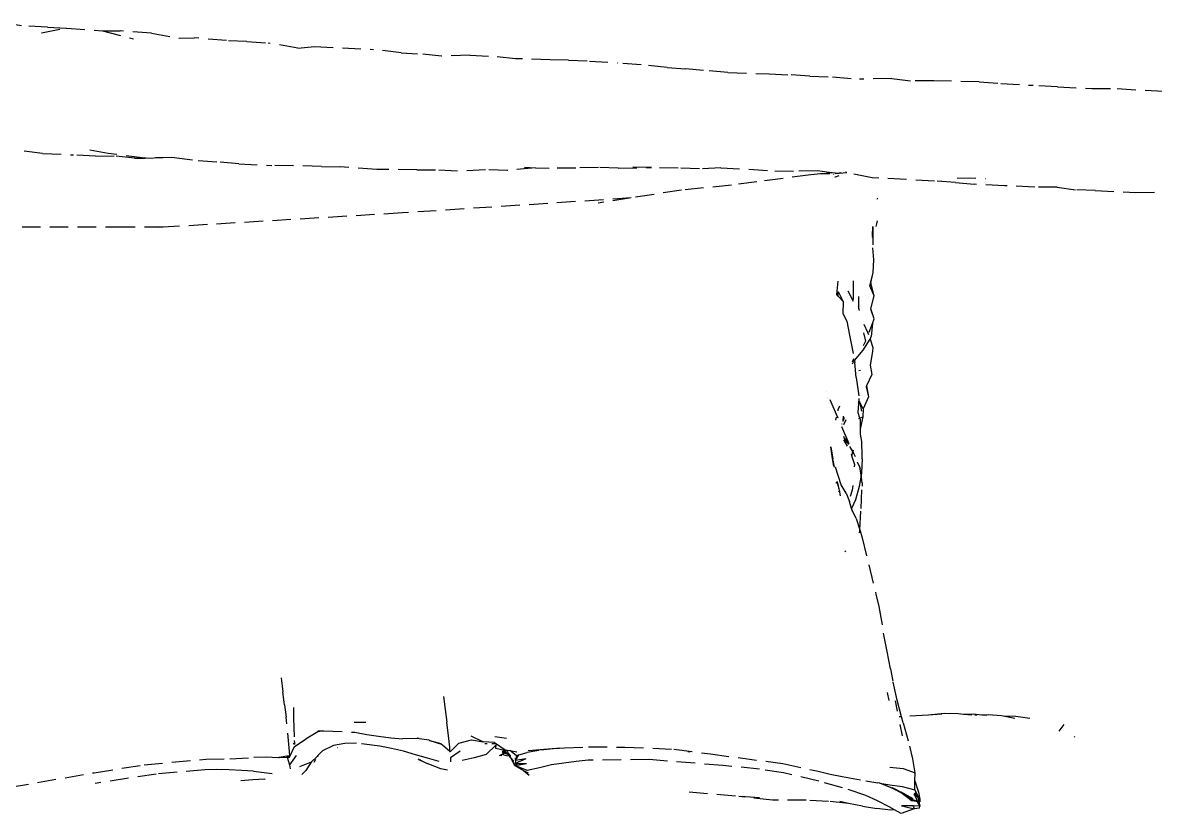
# Model space of a CAD drawing. Header units: millimetres. Extents: x 0 to 460473, y -68369 to 85219.
# Drawn here: x 230479.2 to 230859.5, y -39040.8 to -38775.4 of the extents above; entities that cross this region are included whole.
import ezdxf

# ---------------------------------------------------------------- set-up
doc = ezdxf.new("R2010")
doc.units = ezdxf.units.MM
doc.header["$LTSCALE"] = 50
doc.linetypes.add('HIDDEN2', pattern=[0.1875, 0.125, -0.0625])
doc.layers.add('hid', color=8, linetype='HIDDEN2')

msp = doc.modelspace()

# ---------------------------------------------------------------- linework, layer by layer
at = {"layer": 'hid'}
for p, q in [((230472.58333067, -38775.36569827), (230479.2346157, -38776.35754745)), ((230487.49453828, -38776.92612766), (230479.2346157, -38776.35754745)), ((230485.49742789, -38778.73285293), (230493.83534502, -38777.17775606)), ((230487.49453828, -38776.92612766), (230493.83534502, -38777.17775606)), ((230493.83534502, -38777.17775606), (230506.01299372, -38778.07895236)), ((230506.01299372, -38778.07895236), (230511.92183066, -38778.07195343)), ((230506.01299372, -38778.07895236), (230516.35852051, -38780.80120509)), ((230522.39559848, -38778.94915338), (230511.92183066, -38778.07195343)), ((230522.39559848, -38778.94915338), (230531.72194651, -38780.5339124)), ((230531.72194651, -38780.5339124), (230536.7315963, -38780.48558642)), ((230547.66283214, -38781.38878241), (230536.7315963, -38780.48558642)), ((230554.48210543, -38781.72739759), (230547.66283214, -38781.38878241)), ((230554.48210543, -38781.72739759), (230561.57660948, -38782.21165729)), ((230571.5081652, -38783.93372877), (230561.57660948, -38782.21165729)), ((230571.5081652, -38783.93372877), (230577.15077075, -38783.36148245)), ((230577.15077075, -38783.36148245), (230597.00638272, -38784.33500109)), ((230606.21423903, -38785.45316439), (230597.00638272, -38784.33500109)), ((230606.21423903, -38785.45316439), (230611.76685087, -38785.78111453)), ((230619.77029138, -38786.64764943), (230611.76685087, -38785.78111453)), ((230629.32537342, -38786.31070067), (230619.77029138, -38786.64764943)), ((230629.32537342, -38786.31070067), (230637.57104699, -38786.76463164)), ((230644.70229847, -38787.49618707), (230637.57104699, -38786.76463164)), ((230656.32498597, -38787.83980149), (230644.70229847, -38787.49618707)), ((230662.44755797, -38787.9434524), (230656.32498597, -38787.83980149)), ((230662.44755797, -38787.9434524), (230669.47606663, -38788.23940739)), ((230669.47606663, -38788.23940739), (230678.93515538, -38788.90930553)), ((230686.91009788, -38789.56453923), (230678.93515538, -38788.90930553)), ((230695.58849121, -38790.40607793), (230686.91009788, -38789.56453923)), ((230695.58849121, -38790.40607793), (230701.73656142, -38790.82001499)), ((230707.74814117, -38791.42825584), (230701.73656142, -38790.82001499)), ((230715.94881789, -38792.04349562), (230707.74814117, -38791.42825584)), ((230715.94881789, -38792.04349562), (230729.8730945, -38792.54508602)), ((230729.8730945, -38792.54508602), (230737.14908586, -38792.88436776)), ((230743.46064464, -38793.28797306), (230737.14908586, -38792.88436776)), ((230743.46064464, -38793.28797306), (230751.16110633, -38793.58959386)), ((230751.16110633, -38793.58959386), (230760.17247638, -38794.3248154)), ((230771.0482161, -38794.14384291), (230760.17247638, -38794.3248154)), ((230771.0482161, -38794.14384291), (230777.81499306, -38794.95038694)), ((230785.17310368, -38794.86806612), (230777.81499306, -38794.95038694)), ((230800.41091346, -38795.25134118), (230785.17310368, -38794.86806612)), ((230800.41091346, -38795.25134118), (230807.61603478, -38795.7505986)), ((230807.61603478, -38795.7505986), (230818.45840183, -38796.39450069)), ((230826.67145269, -38796.92708637), (230818.45840183, -38796.39450069)), ((230826.67145269, -38796.92708637), (230838.21614564, -38797.43034318)), ((230838.21614564, -38797.43034318), (230846.6980527, -38797.5183298)), ((230846.6980527, -38797.5183298), (230866.32699302, -38798.64749144)), ((230485.81465572, -38819.2853533), (230475.90034879, -38817.98021842)), ((230485.81465572, -38819.2853533), (230496.18718061, -38819.75094917)), ((230503.61916107, -38820.1922154), (230496.18718061, -38819.75094917)), ((230507.91336088, -38819.25002534), (230499.2184687, -38817.72059123)), ((230503.61916107, -38820.1922154), (230510.14295501, -38820.0885645)), ((230520.13150675, -38820.82378604), (230507.91336088, -38819.25002534)), ((230516.76424215, -38820.83245138), (230510.14295501, -38820.0885645)), ((230520.13150675, -38820.82378604), (230529.07763136, -38820.56915809)), ((230530.02764798, -38820.68015342), (230520.13150675, -38820.82378604)), ((230529.07763136, -38820.56915809), (230530.02764798, -38820.68015342)), ((230530.02764798, -38820.68015342), (230538.13174842, -38821.62699723)), ((230516.76424215, -38820.83245138), (230520.13150675, -38820.82378604)), ((230538.13174842, -38821.62699723), (230545.03801563, -38822.20190982)), ((230551.71104914, -38822.76915689), (230545.03801563, -38822.20190982)), ((230551.71104914, -38822.76915689), (230562.83952119, -38823.27807951)), ((230579.45760949, -38823.61169545), (230562.83952119, -38823.27807951)), ((230579.45760949, -38823.61169545), (230585.78116743, -38823.75800653)), ((230598.04131037, -38824.6118767), (230585.78116743, -38823.75800653)), ((230651.36660581, -38824.05654163), (230641.99048804, -38824.97748777)), ((230647.68933966, -38823.93198008), (230651.36660581, -38824.05654163)), ((230651.36660581, -38824.05654163), (230655.99350915, -38824.21327064)), ((230664.88113784, -38824.18960757), (230655.99350915, -38824.21327064)), ((230672.54110237, -38824.03396457), (230664.88113784, -38824.18960757)), ((230679.17063892, -38824.25959693), (230672.54110237, -38824.03396457)), ((230679.17063892, -38824.25959693), (230690.31606906, -38823.99313088)), ((230690.31606906, -38823.99313088), (230682.59639944, -38823.82632948)), ((230699.28573275, -38824.18694131), (230690.31606906, -38823.99313088)), ((230706.42073397, -38824.48722898), (230699.28573275, -38824.18694131)), ((230713.65547821, -38824.08362369), (230706.42073397, -38824.48722898)), ((230713.65547821, -38824.08362369), (230731.78921055, -38825.10213548)), ((230611.49012021, -38824.8001814), (230598.04131037, -38824.6118767)), ((230611.49012021, -38824.8001814), (230618.91535114, -38824.8231779)), ((230618.91535114, -38824.8231779), (230627.51125023, -38825.20445326)), ((230634.58925544, -38824.75552152), (230627.51125023, -38825.20445326)), ((230641.99048804, -38824.97748777), (230634.58925544, -38824.75552152)), ((230743.81075179, -38826.4210019), (230725.70355674, -38828.79914029)), ((230731.78921055, -38825.10213548), (230738.92421177, -38825.27977514)), ((230746.05096356, -38825.076806), (230738.92421177, -38825.27977514)), ((230747.03921576, -38826.15137624), (230743.81075179, -38826.4210019)), ((230750.79925829, -38825.77976608), (230746.05096356, -38825.076806)), ((230748.19254346, -38826.12458559), (230747.03921576, -38826.15137624)), ((230750.79925829, -38825.77976608), (230748.19254346, -38826.12458559)), ((230750.23875227, -38826.0770542), (230748.19254346, -38826.12458559)), ((230750.98414722, -38825.77532389), (230750.79925829, -38825.77976608)), ((230752.16603608, -38825.94267434), (230750.98414722, -38825.77532389)), ((230751.50377971, -38826.26892667), (230751.41024869, -38826.28935526)), ((230752.01595554, -38827.22071364), (230751.89502291, -38827.25717957)), ((230753.21982629, -38826.83913485), (230752.01595554, -38827.22071364)), ((230753.30119419, -38825.87634432), (230752.04323681, -38826.15110113)), ((230752.16603608, -38825.94267434), (230753.30119419, -38825.87634432)), ((230753.30119419, -38825.87634432), (230753.36950667, -38825.87235265)), ((230753.36950667, -38825.87235265), (230755.89627532, -38825.72470748)), ((230753.9497294, -38825.73469447), (230753.36950667, -38825.87235265)), ((230753.9497294, -38825.73469447), (230754.11761775, -38825.71511858)), ((230755.89627532, -38825.72470748), (230755.44054003, -38825.56086493)), ((230764.40893023, -38827.41611696), (230755.89627532, -38825.72470748)), ((230785.3459666, -38828.56694197), (230764.40893023, -38827.41611696)), ((230792.96543395, -38827.44111316), (230802.49276793, -38827.65308093)), ((230700.42990504, -38831.56655282), (230683.53138206, -38834.22357668)), ((230717.13954672, -38829.9394669), (230700.42990504, -38831.56655282)), ((230725.70355674, -38828.79914029), (230717.13954672, -38829.9394669)), ((230792.45321976, -38828.9775462), (230785.3459666, -38828.56694197)), ((230792.45321976, -38828.9775462), (230798.82327445, -38829.6174489)), ((230808.84951105, -38830.12670479), (230798.82327445, -38829.6174489)), ((230819.08348313, -38830.58463516), (230808.84951105, -38830.12670479)), ((230826.53946191, -38830.58630157), (230819.08348313, -38830.58463516)), ((230826.53946191, -38830.58630157), (230832.68846956, -38831.45316976)), ((230839.36450286, -38831.75812339), (230832.68846956, -38831.45316976)), ((230839.36450286, -38831.75812339), (230852.99554997, -38832.34170132)), ((230683.53138206, -38834.22357668), (230606.6945122, -38839.26488223)), ((230683.53138206, -38834.22357668), (230672.47054263, -38835.96271768)), ((230766.16431426, -38834.67941282), (230766.3038158, -38834.17504823)), ((230852.99554997, -38832.34170132), (230859.96312539, -38832.26238005)), ((230606.6945122, -38839.26488223), (230526.3482768, -38844.03657856)), ((230765.77800805, -38843.82949179), (230766.04538142, -38842.92749197)), ((230766.04538142, -38842.92749197), (230766.17727289, -38841.89539968)), ((230513.23356046, -38843.99582952), (230479.01292018, -38844.02682481)), ((230526.3482768, -38844.03657856), (230513.23356046, -38843.99582952)), ((230526.3482768, -38844.03657856), (230524.92716592, -38844.12097716)), ((230764.53412593, -38846.99137403), (230764.45587685, -38847.54456183)), ((230764.53412593, -38846.99137403), (230764.70187883, -38843.76236502)), ((230764.70187883, -38843.76236502), (230764.69921064, -38851.0089298)), ((230764.96492066, -38854.99615685), (230764.69921064, -38851.0089298)), ((230764.7394185, -38859.27467293), (230764.96492066, -38854.99615685)), ((230752.51398351, -38866.63705343), (230753.00828658, -38862.11040841)), ((230758.09912237, -38862.04237816), (230758.02194573, -38868.5012053)), ((230763.67388379, -38863.76898954), (230764.7394185, -38859.27467293)), ((230764.01676014, -38862.74497858), (230764.7394185, -38859.27467293)), ((230753.15892076, -38865.78068365), (230752.51398351, -38866.63705343)), ((230753.04097182, -38867.20039525), (230753.15892076, -38865.78068365)), ((230754.77669273, -38869.0558523), (230753.15892076, -38865.78068365)), ((230758.11103916, -38868.92987146), (230756.34622583, -38865.50422568)), ((230764.01676014, -38862.74497858), (230763.67388379, -38863.76898954)), ((230765.10258371, -38867.05598973), (230763.67388379, -38863.76898954)), ((230765.10258371, -38867.05598973), (230764.01676014, -38862.74497858)), ((230753.04097182, -38867.20039525), (230752.51398351, -38866.63705343)), ((230754.77669273, -38869.0558523), (230753.04097182, -38867.20039525)), ((230754.64526427, -38873.02724842), (230754.77669273, -38869.0558523)), ((230759.93492264, -38867.46176136), (230759.95868673, -38867.30258788)), ((230759.96138112, -38871.39984098), (230759.93492264, -38867.46176136)), ((230764.00178466, -38871.42083648), (230765.10258371, -38867.05598973)), ((230755.97553155, -38875.63535184), (230754.64526427, -38873.02724842)), ((230759.7584783, -38870.56845563), (230759.96138112, -38871.39984098)), ((230759.96210654, -38871.5078128), (230759.96138112, -38871.39984098)), ((230759.96210654, -38871.5078128), (230760.11861369, -38872.04409451)), ((230763.97623527, -38871.52214395), (230764.00178466, -38871.42083648)), ((230765.10638787, -38874.83663996), (230763.97623527, -38871.52214395)), ((230765.10638787, -38874.83663996), (230764.00178466, -38871.42083648)), ((230755.97553155, -38875.63535184), (230756.85357928, -38880.33547049)), ((230761.64823131, -38876.63843469), (230762.9183353, -38879.25030216)), ((230763.46764018, -38879.27179889), (230764.54136468, -38876.36583671)), ((230764.54136468, -38876.36583671), (230764.06790496, -38880.7262444)), ((230764.54136468, -38876.36583671), (230765.10638787, -38874.83663996)), ((230756.85357928, -38880.33547049), (230758.48904364, -38888.80047218)), ((230761.54696103, -38879.51455756), (230762.16394919, -38882.25434537)), ((230762.9183353, -38879.25030216), (230763.17938601, -38880.02214618)), ((230763.63524822, -38881.36998593), (230763.72790476, -38881.64394189)), ((230763.72790476, -38881.64394189), (230763.84441055, -38881.45396708)), ((230763.84441055, -38881.45396708), (230764.06790496, -38880.7262444)), ((230758.48904364, -38888.80047218), (230761.44065681, -38885.37353774)), ((230762.16394919, -38882.25434537), (230761.39192548, -38883.91763878)), ((230761.44065681, -38885.37353774), (230763.72790476, -38881.64394189)), ((230763.72790476, -38881.64394189), (230764.67910671, -38884.45634388)), ((230764.67910671, -38884.45634388), (230764.54466663, -38885.72965026)), ((230757.92103238, -38888.93851146), (230757.72594908, -38889.17909452)), ((230757.92103238, -38888.93851146), (230757.73863774, -38889.31406516)), ((230757.79559906, -38889.91996904), (230758.31390129, -38889.00381907)), ((230758.08651351, -38888.59778296), (230757.92103238, -38888.93851146)), ((230758.05963522, -38888.76758194), (230757.92103238, -38888.93851146)), ((230758.23364366, -38888.55298907), (230758.05963522, -38888.76758194)), ((230758.08651351, -38888.59778296), (230758.05963522, -38888.76758194)), ((230758.1415861, -38888.24987144), (230758.08651351, -38888.59778296)), ((230758.20001424, -38888.36408301), (230758.08651351, -38888.59778296)), ((230758.31390129, -38889.00381907), (230758.48904364, -38888.80047218)), ((230758.48904364, -38888.80047218), (230758.62285722, -38889.49307801)), ((230764.54466663, -38885.72965026), (230763.74647984, -38890.35178077)), ((230759.08651566, -38894.48415241), (230758.62285722, -38889.49307801)), ((230760.46782807, -38892.11765063), (230759.96619428, -38892.24304666)), ((230763.74647984, -38890.35178077), (230764.29412041, -38893.54579509)), ((230759.08651566, -38894.48415241), (230760.09588617, -38901.58373953)), ((230764.29412041, -38893.54579509), (230762.55009402, -38897.28694942)), ((230752.84404725, -38907.7323046), (230749.10041016, -38899.0497915)), ((230762.55009402, -38897.28694942), (230762.36818504, -38897.67716689)), ((230762.36818504, -38897.67716689), (230763.2204226, -38901.00382771)), ((230762.55009402, -38897.28694942), (230763.2204226, -38901.00382771)), ((230749.49466321, -38901.14385399), (230749.57819708, -38901.05898263)), ((230749.70467151, -38901.59083329), (230749.65404046, -38901.58877341)), ((230753.46494638, -38904.14280842), (230752.90966901, -38905.39649311)), ((230759.76117291, -38906.36384602), (230760.09588617, -38901.58373953)), ((230760.17395071, -38902.60125148), (230760.87730424, -38905.76027847)), ((230761.39912806, -38905.00338622), (230760.17395071, -38902.60125148)), ((230763.2204226, -38901.00382771), (230761.39912806, -38905.00338622)), ((230752.35571829, -38907.86884954), (230752.13650645, -38908.84722144)), ((230752.79911743, -38907.74486773), (230752.88300452, -38907.94207302)), ((230756.65116626, -38916.80042573), (230752.84404725, -38907.7323046)), ((230752.90966901, -38905.39649311), (230752.85060231, -38905.6601157)), ((230754.66792423, -38908.88013135), (230754.75548002, -38907.51153353)), ((230755.05761993, -38907.87650333), (230754.66792423, -38908.88013135)), ((230760.31892134, -38908.15157539), (230759.76117291, -38906.36384602)), ((230759.96275206, -38908.29351416), (230760.31892134, -38908.15157539)), ((230760.31892134, -38908.15157539), (230761.32082576, -38907.75230156)), ((230760.50343325, -38908.74298425), (230760.31892134, -38908.15157539)), ((230761.32082576, -38907.75230156), (230760.5047902, -38911.33860822)), ((230761.39912806, -38905.00338622), (230761.32082576, -38907.75230156)), ((230754.19692455, -38910.09315085), (230754.14162486, -38910.23557047)), ((230754.44657637, -38911.10259651), (230754.47966873, -38911.03518727)), ((230754.66792423, -38908.88013135), (230754.58847388, -38909.08474897)), ((230754.64341503, -38909.26323848), (230754.66792423, -38908.88013135)), ((230754.86932912, -38910.24144783), (230755.66822837, -38908.61408757)), ((230760.5047902, -38911.33860822), (230760.35131266, -38912.01311011)), ((230760.5047902, -38911.33860822), (230760.50343325, -38908.74298425)), ((230760.50591653, -38913.4930953), (230760.5047902, -38911.33860822)), ((230754.83236158, -38915.3884323), (230756.06226634, -38917.52796604)), ((230755.68652105, -38916.50230439), (230754.86883347, -38914.35556639)), ((230755.31332828, -38914.87253705), (230755.77507344, -38915.8958966)), ((230760.91169362, -38916.02787653), (230760.50591653, -38913.4930953)), ((230751.08715925, -38921.65568745), (230750.5937808, -38917.78077666)), ((230750.5937808, -38917.78077666), (230751.26851731, -38921.77433607)), ((230755.77507344, -38915.8958966), (230756.45535004, -38917.03544434)), ((230756.85720994, -38917.70860956), (230757.86067473, -38919.38953765)), ((230757.55668061, -38920.64022034), (230757.92877374, -38919.49657598)), ((230757.94839409, -38919.43627199), (230758.17727897, -38918.73278439)), ((230757.98009489, -38919.58958124), (230758.29778644, -38920.12175403)), ((230761.11471425, -38920.75949039), (230760.91169362, -38916.02787653)), ((230751.51154005, -38924.24502117), (230751.08715925, -38921.65568745)), ((230751.82550976, -38924.5619122), (230751.08715925, -38921.65568745)), ((230751.48054543, -38922.83547172), (230751.08715925, -38921.65568745)), ((230751.48054543, -38922.83547172), (230751.26851731, -38921.77433607)), ((230754.05503825, -38930.55650068), (230751.48054543, -38922.83547172)), ((230751.82550976, -38924.5619122), (230751.48054543, -38922.83547172)), ((230757.40096043, -38920.10531202), (230757.55668061, -38920.64022034)), ((230757.53643493, -38920.70244632), (230757.55668061, -38920.64022034)), ((230757.53643493, -38920.70244632), (230758.46374293, -38923.75603474)), ((230758.29778644, -38920.12175403), (230758.67495712, -38920.99764547)), ((230759.43730161, -38922.76801377), (230760.19743612, -38924.53324989)), ((230761.11999781, -38921.85515712), (230760.81328739, -38926.52644681)), ((230761.11999781, -38921.85515712), (230761.11471425, -38920.75949039)), ((230758.46374293, -38923.75603474), (230758.43850936, -38924.44573313)), ((230760.70255002, -38927.25703128), (230760.11916024, -38931.10591714)), ((230760.19743612, -38924.53324989), (230760.41947755, -38925.17531893)), ((230760.70255002, -38927.25703128), (230760.41947755, -38925.17531893)), ((230760.81328739, -38926.52644681), (230760.70255002, -38927.25703128)), ((230761.05923691, -38929.88010353), (230760.70255002, -38927.25703128)), ((230752.35193685, -38929.85044138), (230752.21098202, -38929.96197427)), ((230752.72547022, -38929.49691785), (230752.35193685, -38929.85044138)), ((230752.72547022, -38929.49691785), (230752.69761064, -38929.39267759)), ((230752.77001727, -38929.45475715), (230752.72547022, -38929.49691785)), ((230753.36967649, -38931.9072996), (230752.72547022, -38929.49691785)), ((230753.36967649, -38931.9072996), (230752.95019388, -38929.84494221)), ((230755.64686796, -38933.35390865), (230754.05503825, -38930.55650068)), ((230757.90617735, -38930.78851648), (230757.67976891, -38932.33456365)), ((230760.68727458, -38938.51062453), (230761.03976701, -38931.02892885)), ((230761.05923691, -38929.88010353), (230761.03976701, -38931.02892885)), ((230753.452282, -38932.31342391), (230753.12914206, -38932.99479069)), ((230753.452282, -38932.31342391), (230753.36967649, -38931.9072996)), ((230753.8499002, -38934.26828645), (230753.452282, -38932.31342391)), ((230753.60287154, -38932.77982927), (230753.452282, -38932.31342391)), ((230755.64686796, -38933.35390865), (230756.86565221, -38936.14815043)), ((230757.67976891, -38932.33456365), (230757.09301635, -38934.47934772)), ((230760.11916024, -38931.10591714), (230758.85361652, -38935.55724028)), ((230757.47201894, -38938.43917276), (230756.86565221, -38936.14815043)), ((230757.47201894, -38938.43917276), (230757.4240568, -38938.53921901)), ((230758.85361652, -38935.55724028), (230757.47201894, -38938.43917276)), ((230757.55951518, -38938.81474496), (230757.47201894, -38938.43917276)), ((230760.25879055, -38945.61384709), (230760.68727458, -38938.51062453)), ((230757.58489022, -38938.86563186), (230757.55951518, -38938.81474496)), ((230759.08857625, -38941.88111203), (230757.58489022, -38938.86563186)), ((230757.58489022, -38938.86563186), (230757.75088557, -38939.49280852)), ((230759.08857625, -38941.88111203), (230760.25879055, -38945.61384709)), ((230760.20635039, -38946.6088404), (230760.23753831, -38945.96615753)), ((230760.23753831, -38945.96615753), (230760.25879055, -38945.61384709)), ((230760.25879055, -38945.61384709), (230761.10496609, -38948.31296735)), ((230761.10496609, -38948.31296735), (230765.69941418, -38967.20392817)), ((230755.23047723, -38952.72762492), (230755.42775108, -38953.03552419)), ((230765.69941418, -38967.20392817), (230766.6756568, -38971.39645734)), ((230766.6756568, -38971.39645734), (230768.13352195, -38979.87766771)), ((230769.47160889, -38986.47466459), (230768.13352195, -38979.87766771)), ((230770.60279178, -38992.2927799), (230769.47160889, -38986.47466459)), ((230565.9681107, -38995.28949089), (230566.47325827, -38999.98644336)), ((230770.60279178, -38992.2927799), (230771.37820644, -38996.42865101)), ((230772.85670387, -39002.83151074), (230771.37820644, -38996.42865101)), ((230567.0753723, -39004.38144173), (230566.47325827, -38999.98644336)), ((230620.44520409, -39001.59753171), (230620.99996425, -39006.00452826)), ((230769.46832571, -39000.28281861), (230770.00941604, -39002.93374509)), ((230772.95684624, -39006.50593646), (230772.27781714, -39003.1055653)), ((230774.33353224, -39008.37164883), (230772.85670387, -39002.83151074)), ((230567.0753723, -39004.38144173), (230567.63671048, -39008.56447234)), ((230570.14256894, -39005.24597694), (230570.12678431, -39008.89425552)), ((230620.99996425, -39006.00452826), (230621.60589564, -39010.25554853)), ((230568.81790223, -39020.09338595), (230567.63671048, -39008.56447234)), ((230570.12678431, -39008.89425552), (230570.41139626, -39016.32745859)), ((230590.49452231, -39010.19789063), (230594.36773861, -39010.17039481)), ((230622.13801576, -39014.75986362), (230621.60589564, -39010.25554853)), ((230773.92400676, -39008.39592317), (230773.44094489, -39008.42455634)), ((230774.60414206, -39014.75509281), (230773.84623243, -39010.95971192)), ((230783.32010853, -39007.83897559), (230774.33353224, -39008.37164883)), ((230774.89364675, -39010.47284882), (230774.33353224, -39008.37164883)), ((230774.89364675, -39010.47284882), (230777.06257285, -39018.24366721)), ((230788.5980497, -39007.3443101), (230783.32010853, -39007.83897559)), ((230787.87013421, -39007.5692759), (230783.32010853, -39007.83897559)), ((230793.32334505, -39007.4096335), (230788.5980497, -39007.3443101)), ((230795.06075898, -39007.58684294), (230793.32334505, -39007.4096335)), ((230798.42102542, -39007.55861085), (230795.06075898, -39007.58684294)), ((230797.90125561, -39007.8765625), (230795.06075898, -39007.58684294)), ((230801.24280543, -39007.81115674), (230798.42102542, -39007.55861085)), ((230799.41890458, -39007.90035304), (230798.87630942, -39007.92688818)), ((230799.41890458, -39007.90035304), (230799.51215023, -39007.93228674)), ((230803.33333223, -39007.70892133), (230801.24280543, -39007.81115674)), ((230802.9194713, -39007.9612163), (230801.24280543, -39007.81115674)), ((230807.83714091, -39008.05486872), (230803.33333223, -39007.70892133)), ((230808.43556082, -39008.17389037), (230807.83714091, -39008.05486872)), ((230812.66303517, -39008.27216902), (230808.43556082, -39008.17389037)), ((230812.37825151, -39008.95806472), (230808.43556082, -39008.17389037)), ((230817.33486093, -39008.98406077), (230812.66303517, -39008.27216902)), ((230578.23440078, -39013.49722228), (230574.37296682, -39015.79753916)), ((230580.18408502, -39013.16716953), (230578.23440078, -39013.49722228)), ((230578.29211042, -39013.0961166), (230580.18408502, -39013.16716953)), ((230580.18408502, -39013.16716953), (230590.64991169, -39013.5602127)), ((230590.64991169, -39013.5602127), (230594.68078929, -39014.35925786)), ((230594.68078929, -39014.35925786), (230598.70635692, -39014.9714981)), ((230622.56730467, -39018.59511377), (230622.13801576, -39014.75986362)), ((230827.25595228, -39013.2627435), (230828.96106143, -39011.01041931)), ((230568.75897737, -39021.96876745), (230570.41455318, -39018.37098119)), ((230570.5301901, -39017.16881856), (230570.02960509, -39017.64836517)), ((230570.5301901, -39017.16881856), (230570.41139626, -39016.32745859)), ((230570.41455318, -39018.37098119), (230574.37296682, -39015.79753916)), ((230570.60931826, -39017.72924543), (230570.5301901, -39017.16881856)), ((230583.56441231, -39018.00786973), (230579.83626925, -39019.86308763)), ((230587.39862276, -39017.33997129), (230583.56441231, -39018.00786973)), ((230591.28998807, -39017.23065458), (230587.39862276, -39017.33997129)), ((230599.12629394, -39018.28366113), (230591.28998807, -39017.23065458)), ((230598.70635692, -39014.9714981), (230602.73715527, -39015.48991927)), ((230603.05526496, -39019.06354254), (230599.12629394, -39018.28366113)), ((230602.73715527, -39015.48991927), (230606.87012438, -39015.76387762)), ((230611.55390419, -39015.65589404), (230606.87012438, -39015.76387762)), ((230615.70854909, -39016.28796459), (230611.55390419, -39015.65589404)), ((230611.63483506, -39015.49441859), (230612.30526849, -39015.62652115)), ((230615.82284562, -39016.31962644), (230615.70854909, -39016.28796459)), ((230615.82284562, -39016.31962644), (230615.86982097, -39016.33448977)), ((230615.86982097, -39016.33448977), (230619.59603099, -39017.40946073)), ((230615.86982097, -39016.33448977), (230619.79999102, -39017.57802263)), ((230619.79999102, -39017.57802263), (230619.59603099, -39017.40946073)), ((230619.83342116, -39017.58860015), (230619.79999102, -39017.57802263)), ((230619.83342116, -39017.58860015), (230620.13743317, -39017.85690027)), ((230620.13743317, -39017.85690027), (230622.71371201, -39020.13054697)), ((230620.13743317, -39017.85690027), (230622.66029526, -39019.94190898)), ((230622.71371201, -39020.13054697), (230625.67968893, -39017.25115146)), ((230625.67968893, -39017.25115146), (230629.91406268, -39016.18198071)), ((230629.6445485, -39014.81185571), (230633.52075, -39016.66457399)), ((230629.91406268, -39016.18198071), (230633.79496655, -39016.78788857)), ((230633.79496655, -39016.78788857), (230633.52075, -39016.66457399)), ((230637.6404706, -39017.08501006), (230633.79496655, -39016.78788857)), ((230635.18389199, -39017.5154951), (230634.30275408, -39017.53922516)), ((230638.20087095, -39017.78840311), (230634.76735217, -39021.029077)), ((230637.76573146, -39017.44596317), (230636.72718111, -39017.47393253)), ((230637.6404706, -39017.08501006), (230641.15017825, -39019.46281517)), ((230637.73042314, -39015.07531565), (230641.61478774, -39015.64172952)), ((230638.0532484, -39019.10920227), (230638.20087095, -39017.78840311)), ((230661.06294926, -39018.8145804), (230669.19051115, -39018.49062966)), ((230669.19051115, -39018.49062966), (230681.40268441, -39018.58278231)), ((230778.13756512, -39022.51318467), (230777.06257285, -39018.24366721)), ((230832.31664776, -39015.29910052), (230832.53379669, -39015.00398403)), ((230548.70566378, -39022.53701438), (230556.74110688, -39022.06825232)), ((230560.93765037, -39021.91177612), (230556.74110688, -39022.06825232)), ((230564.93079018, -39022.18673431), (230560.93765037, -39021.91177612)), ((230565.26948855, -39022.12623953), (230564.93079018, -39022.18673431)), ((230567.85117954, -39021.66512474), (230565.26948855, -39022.12623953)), ((230565.26948855, -39022.12623953), (230567.95733155, -39022.00494376)), ((230568.07411256, -39021.62530677), (230567.85117954, -39021.66512474)), ((230567.85117954, -39021.66512474), (230567.95733155, -39022.00494376)), ((230567.95733155, -39022.00494376), (230568.75897737, -39021.96876745)), ((230567.95733155, -39022.00494376), (230568.75179173, -39024.54820856)), ((230568.92399603, -39021.47350942), (230568.07411256, -39021.62530677)), ((230568.07411256, -39021.62530677), (230568.75897737, -39021.96876745)), ((230571.03556913, -39021.45917827), (230568.75179173, -39024.54820856)), ((230568.75897737, -39021.96876745), (230568.92399603, -39021.47350942)), ((230568.92399603, -39021.47350942), (230568.81790223, -39020.09338595)), ((230578.00483392, -39021.71622501), (230576.09039986, -39023.65334463)), ((230578.16501969, -39021.55414108), (230578.00483392, -39021.71622501)), ((230578.33489118, -39021.73561423), (230578.00483392, -39021.71622501)), ((230579.83626925, -39019.86308763), (230578.16501969, -39021.55414108)), ((230578.47149268, -39021.57378814), (230578.16501969, -39021.55414108)), ((230584.88394847, -39018.87013079), (230584.71476476, -39018.87468711)), ((230607.05327885, -39019.98206954), (230603.05526496, -39019.06354254)), ((230611.06286372, -39021.17338839), (230607.05327885, -39019.98206954)), ((230615.06318916, -39022.2838862), (230611.06286372, -39021.17338839)), ((230618.99523785, -39023.42287968), (230615.06318916, -39022.2838862)), ((230622.66029526, -39019.94190898), (230622.56730467, -39018.59511377)), ((230622.71371201, -39020.13054697), (230622.66029526, -39019.94190898)), ((230622.73557168, -39019.86872331), (230622.71371201, -39020.13054697)), ((230626.09751252, -39019.96223922), (230622.8191982, -39022.2137302)), ((230622.8191982, -39022.2137302), (230622.83356947, -39023.51969829)), ((230630.72440165, -39022.24472549), (230626.69748671, -39023.06810029)), ((230634.76735217, -39021.029077), (230630.72440165, -39022.24472549)), ((230640.94900899, -39019.7379973), (230638.0532484, -39019.10920227)), ((230639.37227013, -39021.43906655), (230639.21141973, -39021.50994751)), ((230639.85442579, -39021.22659798), (230639.37227013, -39021.43906655)), ((230640.12149193, -39021.4948893), (230639.37227013, -39021.43906655)), ((230641.1132729, -39020.67186956), (230639.85442579, -39021.22659798)), ((230640.36710244, -39021.12722875), (230639.85442579, -39021.22659798)), ((230641.62938676, -39020.7077966), (230640.12717616, -39020.21503412)), ((230640.12717616, -39020.21503412), (230641.37442777, -39020.53657709)), ((230641.1132729, -39020.67186956), (230640.25036227, -39020.59930902)), ((230640.35616548, -39019.85275587), (230641.62991124, -39020.50691613)), ((230641.37442777, -39020.53657709), (230640.35616548, -39019.85275587)), ((230640.36710244, -39021.12722875), (230641.91751723, -39021.46517195)), ((230641.95330516, -39019.9560735), (230640.94900899, -39019.7379973)), ((230641.62991124, -39020.50691613), (230640.94900899, -39019.7379973)), ((230641.19293436, -39020.67856814), (230641.1132729, -39020.67186956)), ((230641.15017825, -39019.46281517), (230642.70520091, -39019.7251349)), ((230642.06956465, -39021.00340117), (230641.19293436, -39020.67856814)), ((230641.19293436, -39020.67856814), (230641.78297765, -39020.81094165)), ((230641.62938676, -39020.7077966), (230641.19293436, -39020.67856814)), ((230641.37442777, -39020.53657709), (230641.73952561, -39020.63069976)), ((230641.62938676, -39020.7077966), (230641.37442777, -39020.53657709)), ((230641.66001767, -39020.7178443), (230641.62938676, -39020.7077966)), ((230641.73952561, -39020.63069976), (230641.62991124, -39020.50691613)), ((230641.78297765, -39020.81094165), (230641.66001767, -39020.7178443)), ((230641.82930013, -39020.73207895), (230641.66001767, -39020.7178443)), ((230641.82930013, -39020.73207895), (230641.73952561, -39020.63069976)), ((230641.78297765, -39020.81094165), (230641.88083804, -39020.79027888)), ((230642.06956465, -39021.00340117), (230641.78297765, -39020.81094165)), ((230641.88083804, -39020.79027888), (230641.82930013, -39020.73207895)), ((230641.88083804, -39020.79027888), (230642.06956465, -39021.00340117)), ((230642.35337988, -39020.81981171), (230641.95330516, -39019.9560735)), ((230643.11484099, -39022.18379475), (230642.06956465, -39021.00340117)), ((230642.42466077, -39020.86009117), (230642.35337988, -39020.81981171)), ((230642.40798089, -39020.90651097), (230642.42466077, -39020.86009117)), ((230642.44210367, -39020.89354507), (230642.40798089, -39020.90651097)), ((230642.40798089, -39020.90651097), (230642.46381525, -39020.93518594)), ((230642.44210367, -39020.89354507), (230642.42466077, -39020.86009117)), ((230642.46381525, -39020.93518594), (230642.44210367, -39020.89354507)), ((230642.46381525, -39020.93518594), (230642.45297368, -39020.97795362)), ((230642.49295194, -39020.99106748), (230642.45297368, -39020.97795362)), ((230642.49295194, -39020.99106748), (230642.46381525, -39020.93518594)), ((230642.53814497, -39020.97335961), (230642.49295194, -39020.99106748)), ((230642.59392558, -39021.20176677), (230642.49295194, -39020.99106748)), ((230642.57061115, -39020.9425649), (230642.53814497, -39020.97335961)), ((230642.59686618, -39020.98452199), (230642.53814497, -39020.97335961)), ((230642.59686618, -39020.98452199), (230642.57061115, -39020.9425649)), ((230642.62817126, -39021.25614442), (230642.59392558, -39021.20176677)), ((230642.59686618, -39020.98452199), (230642.6617927, -39021.08827839)), ((230642.64593629, -39021.06293892), (230642.59686618, -39020.98452199)), ((230642.62817126, -39021.25614442), (230642.9548827, -39021.55665351)), ((230642.77421941, -39021.26794293), (230642.62817126, -39021.25614442)), ((230642.76174255, -39021.46823811), (230642.62817126, -39021.25614442)), ((230642.70520091, -39019.7251349), (230645.10748234, -39020.13038032)), ((230644.89310206, -39021.38868899), (230642.70520091, -39019.7251349)), ((230642.9548827, -39021.55665351), (230642.76174255, -39021.46823811)), ((230643.11484099, -39022.18379475), (230642.76174255, -39021.46823811)), ((230642.99944734, -39021.62787044), (230642.9548827, -39021.55665351)), ((230644.48362648, -39024.80900224), (230643.11484099, -39022.18379475)), ((230643.45256697, -39022.56517676), (230643.11484099, -39022.18379475)), ((230644.68506205, -39023.06310105), (230645.74108716, -39021.20481063)), ((230644.98364612, -39021.42188109), (230644.68506205, -39023.06310105)), ((230644.90699781, -39021.44384727), (230644.89310206, -39021.38868899)), ((230644.9221189, -39021.3765315), (230644.90699781, -39021.44384727)), ((230644.90699781, -39021.44384727), (230644.98364612, -39021.42188109)), ((230644.98364612, -39021.42188109), (230645.74108716, -39021.20481063)), ((230644.99765411, -39021.34488374), (230644.98364612, -39021.42188109)), ((230645.74108716, -39021.20481063), (230645.77155419, -39021.15119771)), ((230645.77155419, -39021.15119771), (230648.53656293, -39020.4036721)), ((230652.46517731, -39019.71660991), (230648.53656293, -39020.4036721)), ((230648.9050117, -39019.70777792), (230652.81957182, -39019.34633288)), ((230659.40382633, -39018.89341126), (230652.46517731, -39019.71660991)), ((230652.81957182, -39019.34633288), (230656.94896132, -39019.01005068)), ((230656.94896132, -39019.01005068), (230659.40382633, -39018.89341126)), ((230659.40382633, -39018.89341126), (230661.06294926, -39018.8145804)), ((230681.40268441, -39018.58278231), (230697.81914158, -39019.30583903)), ((230697.81914158, -39019.30583903), (230710.12369781, -39020.87893317)), ((230702.81611438, -39020.24217744), (230702.66841358, -39020.23204038)), ((230703.17177993, -39020.20420243), (230702.81611438, -39020.24217744)), ((230710.12369781, -39020.87893317), (230734.39143974, -39024.10894202)), ((230503.21451198, -39027.17947512), (230519.90407615, -39024.5358771)), ((230519.90407615, -39024.5358771), (230540.62120249, -39022.67432683)), ((230544.41446538, -39026.11980292), (230540.32737074, -39026.21662153)), ((230540.62120249, -39022.67432683), (230548.70566378, -39022.53701438)), ((230548.5003448, -39026.17046189), (230544.41446538, -39026.11980292)), ((230552.58989629, -39026.39359462), (230548.5003448, -39026.17046189)), ((230568.75179173, -39024.54820856), (230568.93369135, -39025.8483442)), ((230576.09039986, -39023.65334463), (230572.15339783, -39025.2277719)), ((230576.09039986, -39023.65334463), (230574.2791837, -39026.49774545)), ((230577.45767844, -39022.77481155), (230576.97863493, -39023.74417053)), ((230611.89226311, -39022.50135313), (230613.11063648, -39023.14368375)), ((230613.11063648, -39023.14368375), (230612.23543006, -39022.91862302)), ((230612.6340308, -39022.74830697), (230612.77841142, -39022.79637505)), ((230613.11063648, -39023.14368375), (230613.20810157, -39023.16728819)), ((230613.20810157, -39023.16728819), (230615.03778847, -39024.09327774)), ((230619.53169049, -39025.88950461), (230615.03778847, -39024.09327774)), ((230621.83631343, -39026.38335228), (230619.53169049, -39025.88950461)), ((230644.0404154, -39023.30856372), (230643.45256697, -39022.56517676)), ((230644.08158399, -39023.35718868), (230644.0404154, -39023.30856372)), ((230644.39627587, -39022.45068224), (230644.52064781, -39022.56258771)), ((230644.52864238, -39024.07161436), (230644.48362648, -39024.80900224)), ((230644.48362648, -39024.80900224), (230645.23570871, -39024.66763497)), ((230648.56480354, -39026.47524887), (230644.48362648, -39024.80900224)), ((230644.48362648, -39024.80900224), (230647.34912522, -39026.42128087)), ((230644.70210306, -39022.7028021), (230644.52064781, -39022.56258771)), ((230648.12624198, -39022.57334219), (230644.52864238, -39024.07161436)), ((230644.68506205, -39023.06310105), (230644.52864238, -39024.07161436)), ((230644.52864238, -39024.07161436), (230644.68695585, -39024.07220408)), ((230648.12624198, -39022.57334219), (230644.68506205, -39023.06310105)), ((230645.12185361, -39024.5858695), (230644.68695585, -39024.07220408)), ((230644.68695585, -39024.07220408), (230644.83269797, -39024.07274696)), ((230645.12185361, -39024.5858695), (230644.83269797, -39024.07274696)), ((230644.83269797, -39024.07274696), (230648.33121753, -39024.08577888)), ((230645.23570871, -39024.66763497), (230645.12185361, -39024.5858695)), ((230645.23570871, -39024.66763497), (230648.33121753, -39024.08577888)), ((230652.68758859, -39025.50123031), (230648.56480354, -39026.47524887)), ((230656.76585969, -39024.593535), (230652.68758859, -39025.50123031)), ((230660.8903619, -39023.92796954), (230656.76585969, -39024.593535)), ((230665.0155774, -39023.38255247), (230660.8903619, -39023.92796954)), ((230669.11276363, -39022.98561283), (230665.0155774, -39023.38255247)), ((230689.50625896, -39022.77497819), (230669.11276363, -39022.98561283)), ((230714.3341899, -39024.77017481), (230689.50625896, -39022.77497819)), ((230726.60810151, -39026.0039872), (230714.3341899, -39024.77017481)), ((230734.65049248, -39027.26379564), (230726.60810151, -39026.0039872)), ((230734.39143974, -39024.10894202), (230746.34656801, -39026.70454734)), ((230770.35898209, -39025.2882627), (230774.83732404, -39025.7281958)), ((230774.83732404, -39025.7281958), (230778.82101949, -39027.27829343)), ((230778.82101949, -39027.27829343), (230778.13756512, -39022.51318467)), ((230474.90918894, -39032.06189938), (230503.21451198, -39027.17947512)), ((230523.96178101, -39027.64057168), (230503.52501335, -39030.79259239)), ((230540.32737074, -39026.21662153), (230523.96178101, -39027.64057168)), ((230556.44883378, -39029.55144778), (230552.44480985, -39029.88423051)), ((230556.68079509, -39026.71721208), (230552.58989629, -39026.39359462)), ((230560.42556814, -39029.37030866), (230556.44883378, -39029.55144778)), ((230556.68079509, -39026.71721208), (230564.7856509, -39027.67723277)), ((230560.42556814, -39029.37030866), (230560.6392114, -39029.41787911)), ((230572.89695607, -39027.81542636), (230574.2791837, -39026.49774545)), ((230647.34912522, -39026.42128087), (230649.28352564, -39028.01534802)), ((230647.34912522, -39026.42128087), (230648.86607189, -39027.27479396)), ((230746.54689403, -39030.00637861), (230734.65049248, -39027.26379564)), ((230746.34656801, -39026.70454734), (230750.32976152, -39027.63873862)), ((230750.32976152, -39027.63873862), (230754.32008783, -39028.49694146)), ((230754.32008783, -39028.49694146), (230762.35701032, -39029.86490012)), ((230762.35701032, -39029.86490012), (230766.32844792, -39030.56696003)), ((230778.79901348, -39032.95776316), (230778.8107284, -39029.93429318)), ((230778.8107284, -39029.93429318), (230778.82101949, -39027.27829343)), ((230778.8107284, -39029.93429318), (230779.99489352, -39033.67298774)), ((230718.5249704, -39035.01725764), (230701.39346616, -39033.64388152)), ((230754.42319642, -39032.23553965), (230746.54689403, -39030.00637861)), ((230762.28805992, -39034.79315074), (230754.42319642, -39032.23553965)), ((230767.00220697, -39030.71143806), (230766.32844792, -39030.56696003)), ((230770.81273387, -39032.21687582), (230767.00220697, -39030.71143806)), ((230767.00220697, -39030.71143806), (230770.31996303, -39031.23102572)), ((230770.31996303, -39031.23102572), (230774.4519679, -39031.78644127)), ((230772.38962635, -39032.89490877), (230770.81273387, -39032.21687582)), ((230771.19748241, -39032.20454436), (230774.44800523, -39033.77997147)), ((230771.19748241, -39032.20454436), (230772.38962635, -39032.89490877)), ((230774.44800523, -39033.77997147), (230772.38962635, -39032.89490877)), ((230772.38962635, -39032.89490877), (230774.65263735, -39034.20540678)), ((230778.19703154, -39035.98963548), (230774.44800523, -39033.77997147)), ((230774.4519679, -39031.78644127), (230778.79901348, -39032.95776316)), ((230780.17576054, -39035.68584184), (230778.79901348, -39032.95776316)), ((230779.99489352, -39033.67298774), (230780.39660227, -39036.12344846)), ((230726.57811733, -39035.66285183), (230718.5249704, -39035.01725764)), ((230730.94421013, -39036.37241061), (230719.70654383, -39035.16014341)), ((230742.29907362, -39036.43390126), (230730.94421013, -39036.37241061)), ((230749.76740625, -39036.82850792), (230742.29907362, -39036.43390126)), ((230756.52610782, -39037.47250689), (230749.76740625, -39036.82850792)), ((230756.52610782, -39037.47250689), (230753.57066827, -39036.88983193)), ((230761.18033601, -39038.3901038), (230756.52610782, -39037.47250689)), ((230766.19622694, -39036.65770056), (230762.28805992, -39034.79315074)), ((230770.18874592, -39038.62373494), (230766.19622694, -39036.65770056)), ((230774.65263735, -39034.20540678), (230776.84257704, -39035.85115417)), ((230776.76130803, -39035.69692466), (230776.45290759, -39035.111653)), ((230776.93278165, -39035.35321898), (230776.76130803, -39035.69692466)), ((230776.84257704, -39035.85115417), (230776.76130803, -39035.69692466)), ((230776.87796541, -39035.91831299), (230776.84257704, -39035.85115417)), ((230776.87796541, -39035.91831299), (230776.96434637, -39035.94266426)), ((230777.44420394, -39036.07793873), (230776.93278165, -39035.35321898)), ((230776.96434637, -39035.94266426), (230777.66162882, -39036.47171982)), ((230777.44420394, -39036.07793873), (230776.96434637, -39035.94266426)), ((230777.39367373, -39035.58522954), (230777.5517681, -39036.10826166)), ((230777.48246747, -39036.13216072), (230777.44420394, -39036.07793873)), ((230777.48246747, -39036.13216072), (230777.5517681, -39036.10826166)), ((230777.61632875, -39036.32185117), (230777.48246747, -39036.13216072)), ((230777.56815435, -39036.16247319), (230777.48246747, -39036.13216072)), ((230777.5517681, -39036.10826166), (230779.49725598, -39036.65670535)), ((230777.5517681, -39036.10826166), (230777.56815435, -39036.16247319)), ((230777.56815435, -39036.16247319), (230777.61632875, -39036.32185117)), ((230779.24965693, -39036.757319), (230777.56815435, -39036.16247319)), ((230777.61632875, -39036.32185117), (230777.66162882, -39036.47171982)), ((230777.78277435, -39036.55771576), (230777.61632875, -39036.32185117)), ((230777.66162882, -39036.47171982), (230777.78277435, -39036.55771576)), ((230777.78277435, -39036.55771576), (230779.24965693, -39036.757319)), ((230778.73638968, -39034.74057985), (230778.51757225, -39034.3752374)), ((230778.6097818, -39034.42173724), (230778.52414663, -39034.34212563)), ((230778.54215464, -39034.25142858), (230778.6097818, -39034.42173724)), ((230778.58945941, -39034.01317888), (230779.77110851, -39035.50137639)), ((230778.60780243, -39033.92079453), (230779.77110851, -39035.50137639)), ((230778.66395305, -39034.47209809), (230778.6097818, -39034.42173724)), ((230778.66395305, -39034.47209809), (230778.73638968, -39034.74057985)), ((230778.90638642, -39035.02441018), (230778.73638968, -39034.74057985)), ((230778.73638968, -39034.74057985), (230779.49725598, -39036.65670535)), ((230779.24965693, -39036.757319), (230779.55363288, -39036.79868195)), ((230779.58420272, -39036.87566742), (230779.24965693, -39036.757319)), ((230779.49725598, -39036.65670535), (230779.55363288, -39036.79868195)), ((230779.49725598, -39036.65670535), (230780.04973621, -39036.81245255)), ((230779.55363288, -39036.79868195), (230779.58420272, -39036.87566742)), ((230779.55363288, -39036.79868195), (230780.06818502, -39036.89926302)), ((230780.38622008, -39038.39576961), (230779.58420272, -39036.87566742)), ((230780.06818502, -39036.89926302), (230779.58420272, -39036.87566742)), ((230779.77110851, -39035.50137639), (230780.04973621, -39036.81245255)), ((230780.04973621, -39036.81245255), (230780.41821201, -39036.9163279)), ((230780.04973621, -39036.81245255), (230780.06818502, -39036.89926302)), ((230780.41821201, -39036.9163279), (230780.06818502, -39036.89926302)), ((230780.06818502, -39036.89926302), (230780.38622008, -39038.39576961)), ((230780.41821201, -39036.9163279), (230780.17576054, -39035.68584184)), ((230780.39660227, -39036.12344846), (230780.17576054, -39035.68584184)), ((230780.39660227, -39036.12344846), (230780.41821201, -39036.9163279)), ((230761.18033601, -39038.3901038), (230765.97088328, -39039.18948225)), ((230770.55822499, -39039.76222849), (230765.97088328, -39039.18948225)), ((230771.97407093, -39039.60305127), (230770.18874592, -39038.62373494)), ((230771.97407093, -39039.60305127), (230770.55822499, -39039.76222849)), ((230774.20488241, -39040.82673329), (230771.97407093, -39039.60305127)), ((230778.53338271, -39039.35579029), (230774.20488241, -39040.82673329)), ((230774.9635207, -39038.29908721), (230774.32952149, -39038.30378359)), ((230774.32952149, -39038.30378359), (230774.96652814, -39038.46319306)), ((230775.46495087, -39038.29537284), (230774.9635207, -39038.29908721)), ((230774.9635207, -39038.29908721), (230774.96652814, -39038.46319306)), ((230774.96652814, -39038.46319306), (230775.33519828, -39038.55545192)), ((230775.46495087, -39038.29537284), (230775.33519828, -39038.55545192)), ((230775.33519828, -39038.55545192), (230778.53338271, -39039.35579029)), ((230777.70394369, -39038.27878739), (230775.46495087, -39038.29537284)), ((230778.21457379, -39038.30105752), (230777.70394369, -39038.27878739)), ((230778.21457379, -39038.30105752), (230778.53338271, -39039.35579029)), ((230780.38622008, -39038.39576961), (230778.21457379, -39038.30105752)), ((230780.31087657, -39039.06883393), (230778.53338271, -39039.35579029)), ((230780.31087657, -39039.06883393), (230780.38622008, -39038.39576961))]:
    msp.add_line(p, q, dxfattribs=at)

doc.saveas('drawing.dxf')
